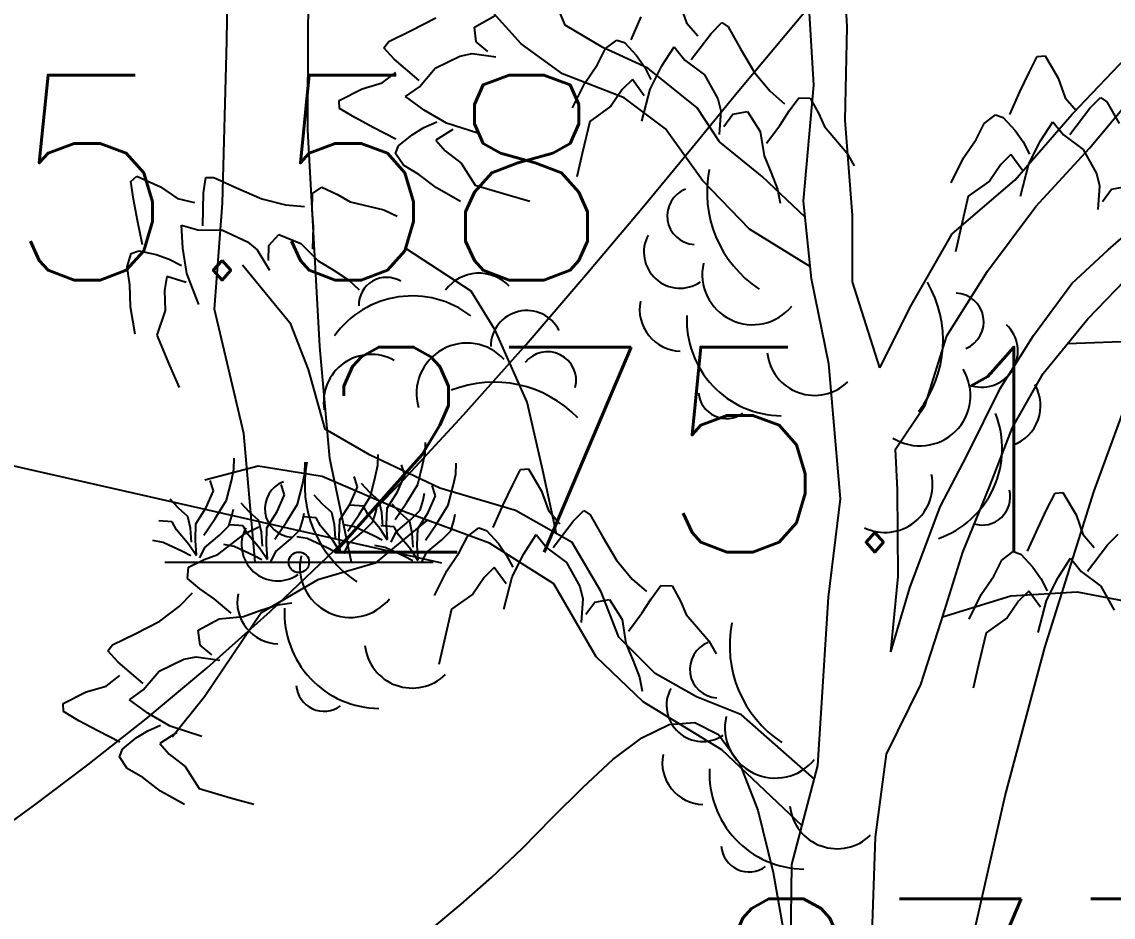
# Model space of a CAD drawing. Extents: x 524954 to 526204, y 9523489 to 9524010.
# Drawn here: x 525326.32 to 525331.64, y 9523775.66 to 9523780.03 of the extents above; entities that cross this region are included whole.
import ezdxf

# ---------------------------------------------------------------- set-up
doc = ezdxf.new("R2010")
doc.units = 0
doc.header["$PDMODE"] = 33
doc.header["$PDSIZE"] = 0.1
doc.linetypes.add('ACAD_ISO12W100', pattern=[21, 12, -3, 0, -3, 0, -3])
for name, color, linetype in [('Arbre', 34, 'ACAD_ISO12W100'), ('CN_02_00', 4, 'Continuous'), ('CN_05_00', 6, 'Continuous'), ('Talus', 2, 'Continuous'), ('TopoAlt', 3, 'Continuous'), ('TOPOJIS', 7, 'Continuous')]:
    doc.layers.add(name, color=color, linetype=linetype)
doc.styles.add('Simplex 1.0', font='Simplex.shx', dxfattribs={"width": 0.99, "height": 1})

# ---------------------------------------------------------------- blocks, each defined once
blk = doc.blocks.new('TCPOINT M')
at = {"color": 0}
blk.add_point((0, 0), dxfattribs=at)
at = {"layer": 'TopoAlt', "style": 'Simplex 1.0', "width": 0.99}
blk.add_attdef('ALT', (0.15, 0.15), '', height=1, dxfattribs=at)
blk = doc.blocks.new('v088')
at = {"linetype": 'Continuous'}
for p, q in [((-0.0745, 7.1309), (-0.0959, 7.5596)), ((-0.2365, 6.8477), (-0.2742, 7.4626)), ((-1.6648, 7.048), (-1.9323, 7.3471)), ((-1.4491, 7.1395), (-1.5474, 7.38)), ((-0.8913, 7.2468), (-0.8575, 7.1514)), ((-1.8923, 7.1303), (-1.791, 7.1862)), ((-2.2004, 7.1132), (-2.0805, 7.1754)), ((-1.2665, 7.0314), (-1.4491, 7.1395)), ((-1.1277, 7.0688), (-1.0783, 7.18)), ((-0.8575, 7.1514), (-0.8023, 7.0875)), ((-0.7381, 7.0997), (-0.6855, 7.1528)), ((-0.6855, 7.1528), (-0.654, 7.1313)), ((-0.654, 7.1313), (-0.5947, 7.0251)), ((-2.3098, 7.06), (-2.2004, 7.1132)), ((-1.8828, 7.0578), (-1.8923, 7.1303)), ((-0.8351, 6.9716), (-0.7381, 7.0997)), ((-0.0837, 6.6768), (-0.0745, 7.1309)), ((-2.333, 7.0298), (-2.3098, 7.06)), ((-2.283, 6.9743), (-2.333, 7.0298)), ((-1.8262, 7.0109), (-1.8828, 7.0578)), ((-1.4628, 6.9029), (-1.6648, 7.048)), ((-1.2925, 6.9474), (-1.2526, 7.0255)), ((-1.0467, 6.9303), (-1.2665, 7.0314)), ((-1.2526, 7.0255), (-1.1978, 7.0672)), ((-1.1978, 7.0672), (-1.1602, 7.0548)), ((-1.1602, 7.0548), (-1.1012, 6.9916)), ((-0.978, 6.9406), (-0.9175, 7.0343)), ((-0.9175, 7.0343), (-0.8661, 6.9697)), ((-0.5947, 7.0251), (-0.5257, 6.909)), ((-2.1607, 6.8701), (-2.283, 6.9743)), ((-2.0833, 6.9307), (-1.963, 6.9891)), ((-1.963, 6.9891), (-1.9025, 7.0009)), ((-1.9025, 7.0009), (-1.7879, 6.9849)), ((-1.1012, 6.9916), (-1.0633, 6.9361)), ((0.8128, 6.9092), (0.8527, 6.9872)), ((0.8527, 6.9872), (0.8913, 6.9906)), ((0.8913, 6.9906), (0.9551, 6.8814)), ((1.0227, 6.7061), (1.3209, 7.0171)), ((-2.1606, 6.8391), (-2.0833, 6.9307)), ((-1.3538, 6.8575), (-1.2925, 6.9474)), ((-1.0633, 6.9361), (-1.0322, 6.8755)), ((-0.8063, 6.7363), (-1.0467, 6.9303)), ((-1.0349, 6.828), (-0.978, 6.9406)), ((-0.8661, 6.9697), (-0.7702, 6.8978)), ((-2.3415, 6.858), (-2.2745, 6.9095)), ((-1.1618, 6.7848), (-1.4628, 6.9029)), ((-1.122, 6.8741), (-1.1715, 6.8255)), ((-1.0639, 6.7951), (-1.122, 6.8741)), ((-0.7702, 6.8978), (-0.705, 6.781)), ((-0.5257, 6.909), (-0.4496, 6.8178)), ((0.7681, 6.8145), (0.8128, 6.9092)), ((0.9551, 6.8814), (0.9888, 6.786)), ((-2.5514, 6.7723), (-2.4387, 6.8298)), ((-2.4387, 6.8298), (-2.3415, 6.858)), ((-2.228, 6.7914), (-2.1606, 6.8391)), ((-1.413, 6.7366), (-1.3538, 6.8575)), ((-1.1715, 6.8255), (-1.2266, 6.7446)), ((-1.0757, 6.6715), (-1.0349, 6.828)), ((-0.4496, 6.8178), (-0.3793, 6.7567)), ((-0.2869, 6.2807), (-0.2365, 6.8477)), ((0.7187, 6.7034), (0.7681, 6.8145)), ((1.107, 6.54), (1.3557, 6.8374)), ((-2.5502, 6.7337), (-2.5514, 6.7723)), ((-2.1379, 6.7256), (-2.228, 6.7914)), ((-0.9597, 6.6336), (-1.1618, 6.7848)), ((-0.705, 6.781), (-0.6897, 6.7213)), ((-0.357, 6.7218), (-0.3104, 6.7855)), ((-0.3104, 6.7855), (-0.2553, 6.7842)), ((-0.2553, 6.7842), (-0.2138, 6.7099)), ((0.9888, 6.786), (1.0441, 6.7221)), ((1.1083, 6.7343), (1.1609, 6.7873)), ((1.1609, 6.7873), (1.1923, 6.7659)), ((1.1923, 6.7659), (1.2517, 6.6597)), ((-2.4746, 6.6893), (-2.5502, 6.7337)), ((-2.0288, 6.6624), (-2.1379, 6.7256)), ((-1.2266, 6.7446), (-1.3299, 6.6702)), ((-0.6972, 6.5707), (-0.8063, 6.7363)), ((-0.6897, 6.7213), (-0.6991, 6.6059)), ((-0.6318, 6.7049), (-0.56, 6.7185)), ((-0.56, 6.7185), (-0.4983, 6.6206)), ((-0.4022, 6.6506), (-0.357, 6.7218)), ((-0.2138, 6.7099), (-0.1857, 6.6447)), ((0.7433, 6.3831), (1.0227, 6.7061)), ((1.0112, 6.6062), (1.1083, 6.7343)), ((-2.3827, 6.6392), (-2.4746, 6.6893)), ((-2.1384, 6.6402), (-2.076, 6.6678)), ((-1.8748, 6.6127), (-2.0288, 6.6624)), ((-1.3299, 6.6702), (-1.3669, 6.5144)), ((-0.6753, 6.6457), (-0.6318, 6.7049)), ((-0.0491, 6.2111), (-0.0837, 6.6768)), ((0.5538, 6.582), (0.5938, 6.6601)), ((0.5938, 6.6601), (0.6485, 6.7018)), ((0.6485, 6.7018), (0.6861, 6.6893)), ((0.6861, 6.6893), (0.7451, 6.6262)), ((0.8684, 6.5752), (0.9289, 6.6689)), ((0.9289, 6.6689), (0.9803, 6.6043)), ((-2.2745, 6.5836), (-2.3827, 6.6392)), ((-2.2624, 6.5503), (-2.1959, 6.6055)), ((-2.1959, 6.6055), (-2.1384, 6.6402)), ((-1.9976, 6.6315), (-2.0798, 6.5781)), ((-0.7803, 6.3824), (-0.9597, 6.6336)), ((-0.4983, 6.6206), (-0.4798, 6.5027)), ((-0.4679, 6.5637), (-0.4022, 6.6506)), ((-0.1857, 6.6447), (-0.0753, 6.5169)), ((0.7451, 6.6262), (0.7831, 6.5707)), ((0.9803, 6.6043), (1.0762, 6.5324)), ((-2.2769, 6.5134), (-2.2624, 6.5503)), ((-2.0798, 6.5781), (-2.0342, 6.5259)), ((-0.4884, 6.4009), (-0.6972, 6.5707)), ((0.4926, 6.4921), (0.5538, 6.582)), ((0.7831, 6.5707), (0.8142, 6.5101)), ((0.8114, 6.4626), (0.8684, 6.5752)), ((-2.2384, 6.4564), (-2.2769, 6.5134)), ((-2.0342, 6.5259), (-1.9565, 6.4662)), ((-1.3669, 6.5144), (-1.3922, 6.3999)), ((-0.4798, 6.5027), (-0.4444, 6.4194)), ((-0.0753, 6.5169), (-0.0397, 6.4532)), ((0.7244, 6.5087), (0.6749, 6.4601)), ((0.7824, 6.4297), (0.7244, 6.5087)), ((0.8455, 6.2546), (1.107, 6.54)), ((1.0762, 6.5324), (1.1414, 6.4156)), ((-2.1628, 6.412), (-2.2384, 6.4564)), ((-1.9565, 6.4662), (-1.8881, 6.3588)), ((0.4333, 6.3712), (0.4926, 6.4921)), ((0.6749, 6.4601), (0.6198, 6.3792)), ((0.7707, 6.306), (0.8114, 6.4626)), ((-3.5682, 6.3771), (-3.539, 6.4025)), ((-3.539, 6.4025), (-3.4232, 6.3514)), ((-3.2129, 6.3221), (-3.2014, 6.3959)), ((-3.2014, 6.3959), (-3.1633, 6.397)), ((-3.1633, 6.397), (-3.053, 6.3458)), ((-2.0765, 6.3457), (-2.1628, 6.412)), ((-0.2789, 6.2036), (-0.4884, 6.4009)), ((-0.4444, 6.4194), (-0.4135, 6.3391)), ((1.1414, 6.4156), (1.1567, 6.3559)), ((-3.5548, 6.2904), (-3.5682, 6.3771)), ((-3.4232, 6.3514), (-3.3399, 6.2939)), ((-3.053, 6.3458), (-2.929, 6.2922)), ((-2.6821, 6.3185), (-2.6368, 6.3497)), ((-2.6368, 6.3497), (-2.5596, 6.3138)), ((-1.9592, 6.2797), (-2.0765, 6.3457)), ((-1.8881, 6.3588), (-1.7347, 6.313)), ((-0.5514, 6.1446), (-0.7803, 6.3824)), ((-0.4135, 6.3391), (-0.4006, 6.2711)), ((0.4379, 6.1217), (0.7433, 6.3831)), ((0.6198, 6.3792), (0.5164, 6.3047)), ((1.1567, 6.3559), (1.1472, 6.2405)), ((1.171, 6.2803), (1.2146, 6.3394)), ((1.2146, 6.3394), (1.2864, 6.3531)), ((-3.5355, 6.1876), (-3.5548, 6.2904)), ((-3.3399, 6.2939), (-3.2577, 6.2746)), ((-3.2164, 6.1615), (-3.2129, 6.3221)), ((-2.929, 6.2922), (-2.8139, 6.2629)), ((-2.6826, 6.2395), (-2.6821, 6.3185)), ((-2.5596, 6.3138), (-2.4986, 6.2775)), ((-1.7347, 6.313), (-1.6219, 6.2812)), ((-0.2479, 5.9022), (-0.2869, 6.2807)), ((0.5164, 6.3047), (0.4795, 6.1489)), ((-2.8139, 6.2629), (-2.7211, 6.2547)), ((-2.6774, 6.1553), (-2.6826, 6.2395)), ((-2.4986, 6.2775), (-2.3343, 6.2387)), ((-2.3343, 6.2387), (-2.2681, 6.208)), ((0.6096, 5.9388), (0.8455, 6.2546)), ((-3.5103, 6.0686), (-3.5355, 6.1876)), ((-0.0486, 5.8877), (-0.0491, 6.2111)), ((1.1982, 6.0444), (1.3814, 6.2037)), ((-3.3198, 6.1639), (-3.2403, 6.1417)), ((-3.3139, 6.0525), (-3.3198, 6.1639)), ((-3.2403, 6.1417), (-3.1205, 6.1398)), ((-3.1205, 6.1398), (-2.9991, 6.0834)), ((-2.6797, 6.0464), (-2.6774, 6.1553)), ((-0.2539, 5.9607), (-0.5514, 6.1446)), ((0.2399, 5.7756), (0.4379, 6.1217)), ((0.4795, 6.1489), (0.4542, 6.0345)), ((-2.9991, 6.0834), (-2.9517, 6.044)), ((-2.8952, 6.0647), (-2.845, 6.1178)), ((-2.845, 6.1178), (-2.7377, 6.0747)), ((-2.7377, 6.0747), (-2.6536, 5.99)), ((-3.5861, 5.9603), (-3.5662, 6.0262)), ((-3.5662, 6.0262), (-3.5284, 6.0381)), ((-3.5284, 6.0381), (-3.4436, 6.0215)), ((-3.4436, 6.0215), (-3.3804, 5.9989)), ((-3.294, 5.9279), (-3.3139, 6.0525)), ((-2.9517, 6.044), (-2.8917, 5.945)), ((-2.8958, 5.9912), (-2.8952, 6.0647)), ((-1.9071, 5.8427), (-2.2223, 6.0475)), ((1.0213, 5.879), (1.1982, 6.0444)), ((-3.3804, 5.9989), (-3.3196, 5.968)), ((-2.7868, 5.6812), (-3.0229, 5.9686)), ((-2.6536, 5.99), (-2.576, 5.9433)), ((-3.5727, 5.8736), (-3.5861, 5.9603)), ((-3.3915, 5.9142), (-3.4031, 5.8459)), ((-3.2981, 5.8843), (-3.3915, 5.9142)), ((-3.2352, 5.7773), (-3.294, 5.9279)), ((-2.576, 5.9433), (-2.5039, 5.8964)), ((0.4109, 5.6237), (0.6096, 5.9388)), ((1.0995, 5.7065), (1.3247, 5.9413)), ((-3.5695, 5.7648), (-3.5727, 5.8736)), ((-2.5039, 5.8964), (-2.4536, 5.8489)), ((-0.1646, 5.4873), (-0.2479, 5.9022)), ((0.0846, 5.4676), (-0.0486, 5.8877)), ((0.8338, 5.6263), (1.0213, 5.879)), ((-3.4031, 5.8459), (-3.4003, 5.748)), ((-1.7911, 5.6523), (-1.9071, 5.8427)), ((-3.5466, 5.6322), (-3.5695, 5.7648)), ((-3.4003, 5.748), (-3.4403, 5.6271)), ((0.0846, 5.4676), (0.2399, 5.7756)), ((0.8812, 5.4407), (1.0995, 5.7065)), ((-2.7013, 5.4591), (-2.7868, 5.6812)), ((-1.6346, 5.3011), (-1.7911, 5.6523)), ((-3.4403, 5.6271), (-3.3789, 5.4792)), ((0.3061, 5.2857), (0.4109, 5.6237)), ((0.6713, 5.3679), (0.8338, 5.6263)), ((1.0006, 5.5861), (1.394, 5.6007)), ((-0.1073, 4.8293), (-0.1646, 5.4873)), ((-3.3789, 5.4792), (-3.3323, 5.3717)), ((-2.6206, 5.1685), (-2.7013, 5.4591)), ((0.7312, 5.1764), (0.8812, 5.4407)), ((0.5102, 5.0412), (0.6713, 5.3679)), ((-1.5592, 4.9668), (-1.6346, 5.3011)), ((0.1613, 5.0712), (0.3061, 5.2857)), ((-2.4003, 5.0425), (-2.6206, 5.1685)), ((0.6191, 4.888), (0.7312, 5.1764)), ((0.1717, 4.8724), (0.1613, 5.0712)), ((-2.0611, 4.8817), (-2.4003, 5.0425)), ((0.3786, 4.7897), (0.5102, 5.0412)), ((-2.9464, 4.9876), (-3.2062, 4.92)), ((-2.6344, 4.9381), (-2.9464, 4.9876)), ((-1.7068, 4.8945), (-1.6668, 4.9726)), ((-1.6668, 4.9726), (-1.6283, 4.976)), ((-1.6283, 4.976), (-1.5645, 4.8667)), ((-1.4917, 4.6586), (-1.5592, 4.9668)), ((-2.2328, 4.7662), (-2.6344, 4.9381)), ((-1.6919, 4.7713), (-2.0611, 4.8817)), ((-1.7514, 4.7999), (-1.7068, 4.8945)), ((-1.5645, 4.8667), (-1.5307, 4.7714)), ((0.1743, 4.4496), (0.1717, 4.8724)), ((0.489, 4.5681), (0.6191, 4.888)), ((0.8993, 4.7791), (0.9393, 4.8572)), ((0.9393, 4.8572), (0.9778, 4.8606)), ((0.9778, 4.8606), (1.0416, 4.7513)), ((-1.8008, 4.6887), (-1.7514, 4.7999)), ((-0.1657, 4.3492), (-0.1073, 4.8293)), ((0.2314, 4.3948), (0.3786, 4.7897)), ((-1.8192, 4.6131), (-2.2328, 4.7662)), ((-1.415, 4.6154), (-1.6919, 4.7713)), ((-1.5307, 4.7714), (-1.4755, 4.7074)), ((-1.4112, 4.7196), (-1.3587, 4.7727)), ((-1.3587, 4.7727), (-1.3272, 4.7513)), ((-1.3272, 4.7513), (-1.2679, 4.6451)), ((0.8546, 4.6845), (0.8993, 4.7791)), ((1.0416, 4.7513), (1.0754, 4.656)), ((-3.0095, 4.66), (-2.9439, 4.6918)), ((-2.1227, 4.7254), (-2.3768, 4.5144)), ((-1.9257, 4.6454), (-1.871, 4.6871)), ((-1.871, 4.6871), (-1.8334, 4.6747)), ((-1.5083, 4.5916), (-1.4112, 4.7196)), ((0.8053, 4.5733), (0.8546, 4.6845)), ((-3.1435, 4.5571), (-3.0095, 4.66)), ((-1.9657, 4.5674), (-1.9257, 4.6454)), ((-1.8334, 4.6747), (-1.7744, 4.6115)), ((-1.6512, 4.5605), (-1.5907, 4.6542)), ((-1.5907, 4.6542), (-1.5392, 4.5896)), ((-1.2679, 4.6451), (-1.1988, 4.529)), ((1.0754, 4.656), (1.1306, 4.592)), ((1.1948, 4.6042), (1.2474, 4.6573)), ((-1.5041, 4.4145), (-1.8192, 4.6131)), ((-1.7744, 4.6115), (-1.7365, 4.5561)), ((-1.5392, 4.5896), (-1.4434, 4.5178)), ((-1.2732, 4.3758), (-1.415, 4.6154)), ((1.0978, 4.4762), (1.1948, 4.6042)), ((-3.2867, 4.4956), (-3.2101, 4.5328)), ((-3.2101, 4.5328), (-3.1435, 4.5571)), ((-2.0269, 4.4774), (-1.9657, 4.5674)), ((-1.7365, 4.5561), (-1.7054, 4.4954)), ((-1.7081, 4.4479), (-1.6512, 4.5605)), ((-1.1988, 4.529), (-1.1228, 4.4377)), ((0.3841, 4.2301), (0.489, 4.5681)), ((0.6404, 4.452), (0.6804, 4.53)), ((0.6804, 4.53), (0.7351, 4.5718)), ((0.7351, 4.5718), (0.7727, 4.5593)), ((0.7727, 4.5593), (0.8317, 4.4961)), ((0.9549, 4.4451), (1.0154, 4.5388)), ((1.0154, 4.5388), (1.0668, 4.4742)), ((-3.2911, 4.4407), (-3.2867, 4.4956)), ((-2.3768, 4.5144), (-2.655, 4.434)), ((-2.0862, 4.3565), (-2.0269, 4.4774)), ((-1.7952, 4.494), (-1.8447, 4.4455)), ((-1.7371, 4.415), (-1.7952, 4.494)), ((-1.4434, 4.5178), (-1.3781, 4.401)), ((0.8317, 4.4961), (0.8696, 4.4407)), ((1.0668, 4.4742), (1.1627, 4.4024)), ((-3.2303, 4.3905), (-3.2911, 4.4407)), ((-2.655, 4.434), (-2.9315, 4.2727)), ((-1.8447, 4.4455), (-1.8998, 4.3645)), ((-1.7488, 4.2914), (-1.7081, 4.4479)), ((-1.1228, 4.4377), (-1.0524, 4.3767)), ((0.1384, 4.0819), (0.1743, 4.4496)), ((0.5791, 4.362), (0.6404, 4.452)), ((0.8696, 4.4407), (0.9007, 4.38)), ((0.898, 4.3325), (0.9549, 4.4451)), ((-3.3314, 4.3035), (-3.2664, 4.3702)), ((-3.1617, 4.3413), (-3.2303, 4.3905)), ((-1.8998, 4.3645), (-2.0031, 4.2901)), ((-1.2976, 4.0581), (-1.5041, 4.4145)), ((-1.3781, 4.401), (-1.3629, 4.3412)), ((-1.1877, 4.1537), (-1.2732, 4.3758)), ((-1.0302, 4.3418), (-0.9835, 4.4054)), ((-0.9835, 4.4054), (-0.9285, 4.4041)), ((-0.9285, 4.4041), (-0.8869, 4.3298)), ((0.1384, 4.0819), (0.2314, 4.3948)), ((0.7235, 4.3553), (1.0465, 4.3745)), ((0.8109, 4.3786), (0.7614, 4.3301)), ((0.869, 4.2996), (0.8109, 4.3786)), ((1.0465, 4.3745), (1.2838, 4.3297)), ((1.1627, 4.4024), (1.228, 4.2856)), ((-3.0788, 4.2707), (-3.1617, 4.3413)), ((-2.9333, 4.2859), (-2.8514, 4.3121)), ((-2.8514, 4.3121), (-2.7828, 4.3211)), ((-1.3629, 4.3412), (-1.3723, 4.2259)), ((-1.3485, 4.2656), (-1.3049, 4.3248)), ((-1.3049, 4.3248), (-1.2331, 4.3384)), ((-1.2331, 4.3384), (-1.1715, 4.2405)), ((-1.0754, 4.2705), (-1.0302, 4.3418)), ((-0.8869, 4.3298), (-0.8589, 4.2646)), ((-0.2169, 3.5272), (-0.1657, 4.3492)), ((0.3911, 4.2526), (0.7235, 4.3553)), ((0.5199, 4.2411), (0.5791, 4.362)), ((0.7614, 4.3301), (0.7063, 4.2491)), ((0.8572, 4.176), (0.898, 4.3325)), ((-3.4268, 4.2328), (-3.3314, 4.3035)), ((-2.9315, 4.2727), (-3.209, 3.8627)), ((-3.0186, 4.2553), (-2.9333, 4.2859)), ((-2.0031, 4.2901), (-2.0401, 4.1343)), ((-1.1411, 4.1837), (-1.0754, 4.2705)), ((-0.8589, 4.2646), (-0.7485, 4.1368)), ((-3.5467, 4.1705), (-3.4268, 4.2328)), ((-3.2386, 4.1877), (-3.1373, 4.2436)), ((-3.1373, 4.2436), (-3.0186, 4.2553)), ((-1.1715, 4.2405), (-1.153, 4.1227)), ((0.2848, 3.9233), (0.3841, 4.2301)), ((0.7063, 4.2491), (0.603, 4.1747)), ((-3.6561, 4.1174), (-3.5467, 4.1705)), ((-3.2291, 4.1152), (-3.2386, 4.1877)), ((-1.0099, 3.9771), (-1.1877, 4.1537)), ((0.603, 4.1747), (0.566, 4.0189)), ((-3.6793, 4.0872), (-3.6561, 4.1174)), ((-3.1725, 4.0683), (-3.2291, 4.1152)), ((-2.0401, 4.1343), (-2.0653, 4.0199)), ((-1.153, 4.1227), (-1.1176, 4.0393)), ((-0.7485, 4.1368), (-0.7129, 4.0731)), ((-3.6294, 4.0317), (-3.6793, 4.0872)), ((-3.4297, 3.988), (-3.3093, 4.0465)), ((-3.3093, 4.0465), (-3.2488, 4.0583)), ((-3.2488, 4.0583), (-3.1342, 4.0423)), ((-1.0692, 3.839), (-1.2976, 4.0581)), ((-3.5071, 3.9275), (-3.6294, 4.0317)), ((-1.1176, 4.0393), (-1.0867, 3.9591)), ((0.566, 4.0189), (0.5407, 3.9045)), ((-3.6878, 3.9154), (-3.6208, 3.9668)), ((-3.5069, 3.8964), (-3.4297, 3.988)), ((-1.0867, 3.9591), (-1.0738, 3.891)), ((-0.8085, 3.8631), (-1.0099, 3.9771)), ((-3.8977, 3.8297), (-3.785, 3.8871)), ((-3.785, 3.8871), (-3.6878, 3.9154)), ((-3.5743, 3.8488), (-3.5069, 3.8964)), ((0.1177, 3.584), (0.2848, 3.9233)), ((-3.4842, 3.783), (-3.5743, 3.8488)), ((-3.209, 3.8627), (-3.3666, 3.6666)), ((-0.6849, 3.6045), (-1.0692, 3.839)), ((-0.589, 3.7744), (-0.8085, 3.8631)), ((-3.8965, 3.791), (-3.8977, 3.8297)), ((-3.8209, 3.7466), (-3.8965, 3.791)), ((-3.3751, 3.7197), (-3.4842, 3.783)), ((-3.729, 3.6966), (-3.8209, 3.7466)), ((-3.4847, 3.6976), (-3.4223, 3.7252)), ((-0.2343, 3.4611), (-0.589, 3.7744)), ((-3.6208, 3.641), (-3.729, 3.6966)), ((-3.5422, 3.6629), (-3.4847, 3.6976)), ((-3.3439, 3.6889), (-3.4261, 3.6355)), ((-3.2212, 3.6701), (-3.3751, 3.7197)), ((-3.6087, 3.6076), (-3.5422, 3.6629)), ((-3.4261, 3.6355), (-3.3805, 3.5833)), ((-3.6232, 3.5708), (-3.6087, 3.6076)), ((-3.5847, 3.5138), (-3.6232, 3.5708)), ((-3.3805, 3.5833), (-3.3028, 3.5236)), ((-0.2941, 3.234), (-0.6849, 3.6045)), ((0.064, 3.1786), (0.1177, 3.584)), ((-3.5091, 3.4694), (-3.5847, 3.5138)), ((-3.3028, 3.5236), (-3.2344, 3.4162)), ((-0.3436, 3.0457), (-0.2169, 3.5272)), ((-3.4228, 3.4031), (-3.5091, 3.4694)), ((-3.2344, 3.4162), (-3.081, 3.3703)), ((-3.3055, 3.337), (-3.4228, 3.4031)), ((-3.081, 3.3703), (-2.9682, 3.3386)), ((0.0445, 2.6247), (0.064, 3.1786)), ((-0.3518, 2.5418), (-0.3436, 3.0457)), ((0.0429, 2.1085), (0.0445, 2.6247)), ((-0.3726, 1.7516), (-0.3518, 2.5418)), ((0.1022, 1.0525), (0.0429, 2.1085)), ((-0.4115, 1.2346), (-0.3726, 1.7516)), ((-0.2683, 0.6281), (-0.4115, 1.2346)), ((0.151, 0.5063), (0.1022, 1.0525)), ((-0.2127, 0), (-0.2683, 0.6281)), ((0.6155, 0.5313), (0.6179, 0.5842)), ((-0.3173, 0.4544), (-0.3149, 0.5073)), ((0.0288, 0.4351), (0.0313, 0.488)), ((0.2565, 0), (0.151, 0.5063)), ((0.3847, 0.4736), (0.3871, 0.5265)), ((0.6034, 0.4736), (0.6155, 0.5313)), ((0.7645, 0.4303), (0.7669, 0.4832)), ((-0.3294, 0.3967), (-0.3173, 0.4544)), ((0.0168, 0.3774), (0.0288, 0.4351)), ((0.3726, 0.4159), (0.3847, 0.4736)), ((0.5169, 0.4255), (0.5001, 0.476)), ((0.5794, 0.3798), (0.6034, 0.4736)), ((0.7525, 0.3726), (0.7645, 0.4303)), ((-0.4159, 0.3486), (-0.4327, 0.3991)), ((-0.3534, 0.3029), (-0.3294, 0.3967)), ((-0.0697, 0.3294), (-0.0865, 0.3798)), ((-0.0072, 0.2837), (0.0168, 0.3774)), ((0.2861, 0.3678), (0.2693, 0.4183)), ((0.3462, 0.3414), (0.3053, 0.3847)), ((0.3486, 0.3221), (0.3726, 0.4159)), ((0.4808, 0.3438), (0.5169, 0.4255)), ((0.5241, 0.2909), (0.5794, 0.3798)), ((0.6659, 0.3246), (0.6491, 0.375)), ((0.7285, 0.2789), (0.7525, 0.3726)), ((-0.452, 0.2669), (-0.4159, 0.3486)), ((-0.1058, 0.2476), (-0.0697, 0.3294)), ((0.1154, 0.2837), (0.0745, 0.327)), ((0.25, 0.2861), (0.2861, 0.3678)), ((0.2933, 0.2332), (0.3486, 0.3221)), ((0.3919, 0.3005), (0.3462, 0.3414)), ((0.4303, 0.2645), (0.4808, 0.3438)), ((0.6058, 0.3029), (0.6131, 0.3366)), ((0.6299, 0.2428), (0.6659, 0.3246)), ((-0.5866, 0.2645), (-0.6275, 0.3077)), ((-0.5025, 0.1875), (-0.452, 0.2669)), ((-0.4087, 0.214), (-0.3534, 0.3029)), ((-0.2404, 0.2452), (-0.2813, 0.2885)), ((-0.0625, 0.1947), (-0.0072, 0.2837)), ((0.1611, 0.2428), (0.1154, 0.2837)), ((0.1995, 0.2068), (0.25, 0.2861)), ((0.3149, 0.2741), (0.25, 0.2789)), ((0.3366, 0.2356), (0.3149, 0.2741)), ((0.375, 0.2452), (0.3823, 0.2789)), ((0.4039, 0.2428), (0.3919, 0.3005)), ((0.4953, 0.2404), (0.4544, 0.2837)), ((0.4688, 0.2092), (0.5241, 0.2909)), ((0.5914, 0.2548), (0.6058, 0.3029)), ((0.6732, 0.1899), (0.7285, 0.2789)), ((-0.5409, 0.2236), (-0.5866, 0.2645)), ((-0.5289, 0.1659), (-0.5409, 0.2236)), ((-0.464, 0.1322), (-0.4087, 0.214)), ((-0.3414, 0.1779), (-0.327, 0.226)), ((-0.327, 0.226), (-0.3197, 0.2596)), ((-0.1947, 0.2043), (-0.2404, 0.2452)), ((-0.1563, 0.1683), (-0.1058, 0.2476)), ((0.0192, 0.2068), (0.0264, 0.2404)), ((0.0841, 0.2164), (0.0192, 0.2212)), ((0.1058, 0.1779), (0.0841, 0.2164)), ((0.1731, 0.1851), (0.1611, 0.2428)), ((0.238, 0.1515), (0.2933, 0.2332)), ((0.3967, 0.1635), (0.3366, 0.2356)), ((0.3606, 0.1971), (0.375, 0.2452)), ((0.4087, 0.1755), (0.4039, 0.2428)), ((0.4279, 0.1827), (0.4303, 0.2645)), ((0.5409, 0.1995), (0.4953, 0.2404)), ((0.5457, 0.2092), (0.5914, 0.2548)), ((0.5794, 0.1635), (0.6299, 0.2428)), ((0.7549, 0.2019), (0.7621, 0.2356)), ((-0.6179, 0.1971), (-0.6828, 0.2019)), ((-0.5962, 0.1587), (-0.6179, 0.1971)), ((-0.5241, 0.0986), (-0.5289, 0.1659)), ((-0.5049, 0.1058), (-0.5025, 0.1875)), ((-0.3871, 0.1322), (-0.3414, 0.1779)), ((-0.2717, 0.1779), (-0.3366, 0.1827)), ((-0.25, 0.1394), (-0.2717, 0.1779)), ((-0.1827, 0.1467), (-0.1947, 0.2043)), ((-0.1587, 0.0865), (-0.1563, 0.1683)), ((-0.1178, 0.113), (-0.0625, 0.1947)), ((0.0048, 0.1587), (0.0192, 0.2068)), ((0.1659, 0.1058), (0.1058, 0.1779)), ((0.1779, 0.1178), (0.1731, 0.1851)), ((0.1971, 0.125), (0.1995, 0.2068)), ((0.2717, 0.1731), (0.2212, 0.1827)), ((0.3654, 0.1298), (0.2717, 0.1731)), ((0.3149, 0.1515), (0.3606, 0.1971)), ((0.4327, 0.1082), (0.3967, 0.1635)), ((0.464, 0.1731), (0.3991, 0.1779)), ((0.4327, 0.113), (0.4279, 0.1827)), ((0.4856, 0.1346), (0.464, 0.1731)), ((0.4736, 0.1491), (0.5457, 0.2092)), ((0.5529, 0.1418), (0.5409, 0.1995)), ((0.577, 0.0817), (0.5794, 0.1635)), ((0.6179, 0.1082), (0.6732, 0.1899)), ((0.7405, 0.1539), (0.7549, 0.2019)), ((-0.5361, 0.0865), (-0.5962, 0.1587)), ((-0.4592, 0.0721), (-0.3871, 0.1322)), ((-0.1899, 0.0673), (-0.25, 0.1394)), ((-0.1779, 0.0793), (-0.1827, 0.1467)), ((-0.113, 0.0529), (-0.0409, 0.113)), ((-0.0409, 0.113), (0.0048, 0.1587)), ((0.0409, 0.1154), (-0.0096, 0.125)), ((0.1346, 0.0721), (0.0409, 0.1154)), ((0.2019, 0.0553), (0.1971, 0.125)), ((0.2428, 0.0914), (0.3149, 0.1515)), ((0.4063, 0.1082), (0.3654, 0.1298)), ((0.4496, 0.0986), (0.4736, 0.1491)), ((0.5457, 0.0625), (0.4856, 0.1346)), ((0.5578, 0.0745), (0.5529, 0.1418)), ((0.6227, 0.0481), (0.6948, 0.1082)), ((0.6948, 0.1082), (0.7405, 0.1539)), ((-0.6611, 0.0962), (-0.7116, 0.1058)), ((-0.5674, 0.0529), (-0.6611, 0.0962)), ((-0.5001, 0.0313), (-0.5361, 0.0865)), ((-0.5001, 0.0361), (-0.5049, 0.1058)), ((-0.4832, 0.0216), (-0.4592, 0.0721)), ((-0.3149, 0.0769), (-0.3654, 0.0865)), ((-0.2212, 0.0337), (-0.3149, 0.0769)), ((-0.1539, 0.012), (-0.1899, 0.0673)), ((-0.1539, 0.0168), (-0.1587, 0.0865)), ((0.1755, 0.0505), (0.1346, 0.0721)), ((0.2019, 0.0505), (0.1659, 0.1058)), ((0.2188, 0.0409), (0.2428, 0.0914)), ((0.4207, 0.0721), (0.3702, 0.0817)), ((0.5145, 0.0288), (0.4207, 0.0721)), ((0.5818, 0.0072), (0.5457, 0.0625)), ((0.5818, 0.012), (0.577, 0.0817)), ((-0.6539, 0), (0.6539, 0)), ((-0.5265, 0.0313), (-0.5674, 0.0529)), ((-0.1803, 0.012), (-0.2212, 0.0337)), ((-0.137, 0.0024), (-0.113, 0.0529)), ((0.5554, 0.0072), (0.5145, 0.0288)), ((0.5986, -0.0024), (0.6227, 0.0481))]:
    blk.add_line(p, q, dxfattribs=at)
for centre, major_axis, start_param, end_param in [((-0.1929, 6.3242), (-0.3995, 0.3995), 0.587708, 1.773422), ((-0.8122, 6.2095), (-0.099, 0.099), -0.421529, 2.292047), ((-0.8896, 6.0328), (0.1246, 0.1246), 1.864761, 4.52862), ((-0.535, 5.9246), (0.1741, 0.1741), 2.133893, 4.816631), ((-2.32, 5.773), (0.0964, 0.0964), 0.254619, 2.377018), ((-1.8693, 5.7251), (0.1445, 0.1445), 6.263619, 7.998733), ((-0.1718, 5.6024), (0.3995, 0.3995), 4.836335, 6.022049), ((-2.1951, 5.3523), (0.3298, 0.3298), 0.12682, 1.733702), ((0.4516, 5.6925), (0.099, 0.099), 4.31771, 7.031286), ((-1.6366, 5.5711), (-0.1246, 0.1246), 4.396235, 7.060094), ((-0.8824, 5.7538), (-0.1445, 0.1445), 0.590553, 2.325666), ((-0.3902, 5.7004), (0.3298, 0.3298), 2.307735, 3.914618), ((0.5816, 5.5499), (0.1246, 0.1246), 3.651933, 6.315792), ((-1.9284, 5.3425), (0.1741, 0.1741), 6.236163, 8.918901), ((-2.3952, 5.3012), (-0.1641, 0.1641), -1.288499, 0.949924), ((-1.536, 5.4064), (0.099, 0.099), 5.251538, 7.965114), ((-0.2336, 5.5657), (-0.1641, 0.1641), 0.892416, 3.130839), ((-1.7969, 4.8332), (0.3995, 0.3995), 6.260774, 7.446489), ((0.2804, 5.3337), (0.1741, 0.1741), 3.363922, 6.046661), ((0.6642, 5.2834), (-0.1445, 0.1445), 2.713295, 4.448408), ((-0.6635, 5.357), (0.0964, 0.0964), 2.435534, 4.557933), ((0.2152, 5.0749), (-0.3298, 0.3298), 2.69514, 4.302022), ((-2.1547, 4.8961), (-0.3995, 0.3995), 0.587708, 1.773422), ((-2.774, 4.7815), (-0.099, 0.099), -0.421529, 2.292047), ((0.1101, 4.8971), (-0.1641, 0.1641), 1.908121, 4.146545), ((0.5842, 4.8373), (0.0964, 0.0964), 3.62262, 5.745019), ((-2.8514, 4.6047), (-0.1246, 0.1246), 0.293965, 2.957824), ((-2.4968, 4.4965), (0.1741, 0.1741), 2.133893, 4.816631), ((-2.8441, 4.3258), (-0.1445, 0.1445), 0.590553, 2.325666), ((-2.352, 4.2724), (0.3298, 0.3298), 2.307735, 3.914618), ((-0.0823, 4.1124), (0.3995, 0.3995), 2.158504, 3.344219), ((-2.1954, 4.1377), (0.1641, 0.1641), 2.463212, 4.701636), ((-0.7016, 3.9977), (0.099, 0.099), 1.149268, 3.862844), ((-2.6253, 3.929), (0.0964, 0.0964), 2.435534, 4.557933), ((-0.779, 3.821), (0.1246, 0.1246), 1.864761, 4.52862), ((-0.4244, 3.7128), (0.1741, 0.1741), 2.133893, 4.816631), ((-0.7718, 3.542), (-0.1445, 0.1445), 0.590553, 2.325666), ((-0.2796, 3.4886), (0.3298, 0.3298), 2.307735, 3.914618), ((-0.1231, 3.3539), (0.1641, 0.1641), 2.463212, 4.701636), ((-0.5529, 3.1452), (0.0964, 0.0964), 2.435534, 4.557933)]:
    blk.add_ellipse(centre, major_axis=major_axis, ratio=1, start_param=start_param, end_param=end_param, dxfattribs=at)

msp = doc.modelspace()

# ---------------------------------------------------------------- linework, layer by layer
at = {"layer": 'CN_02_00', "elevation": 274, "flags": 128}
for points in [[(525330.9569, 9523775.5699), (525331.1115, 9523776.2488), (525331.3051, 9523776.9725), (525331.5433, 9523777.7317), (525331.8317, 9523778.517), (525332.1723, 9523779.3183), (525332.5533, 9523780.1208), (525332.9593, 9523780.909), (525333.3749, 9523781.6674), (525333.7848, 9523782.3803), (525334.1735, 9523783.0321), (525334.5257, 9523783.6072), (525334.826, 9523784.09), (525335.063, 9523784.4698), (525335.241, 9523784.7552), (525335.3686, 9523784.9597), (525335.4541, 9523785.0968), (525335.506, 9523785.18), (525335.5326, 9523785.2227), (525335.5425, 9523785.2384), (525335.5439, 9523785.2407)], [(525328.3103, 9523775.5965), (525328.4592, 9523775.7198), (525328.6074, 9523775.851), (525328.7558, 9523775.9922), (525328.9049, 9523776.1428), (525329.0531, 9523776.2918), (525329.1985, 9523776.4261), (525329.3393, 9523776.5322), (525329.4734, 9523776.5968), (525329.5989, 9523776.6066), (525329.7139, 9523776.5481), (525329.8165, 9523776.4082), (525329.9052, 9523776.1789), (525329.9806, 9523775.8748), (525330.044, 9523775.5159)]]:
    msp.add_lwpolyline(points, dxfattribs=at)
at = {"layer": 'CN_05_00', "elevation": 275, "flags": 128}
msp.add_lwpolyline([(525326.1317, 9523776.0239), (525326.3742, 9523776.1998), (525326.639, 9523776.4), (525326.9221, 9523776.6247), (525327.2195, 9523776.874), (525327.5273, 9523777.1482), (525327.8414, 9523777.4473), (525328.1577, 9523777.7701), (525328.471, 9523778.1081), (525328.776, 9523778.4514), (525329.0672, 9523778.7902), (525329.3394, 9523779.1145), (525329.5871, 9523779.4142), (525329.8051, 9523779.6796), (525329.988, 9523779.9007), (525330.132, 9523780.0703)], dxfattribs=at)
at = {"layer": 'Talus'}
msp.add_line((525323.4866, 9523778.4899), (525328.3634, 9523777.3865), dxfattribs=at)

# ---------------------------------------------------------------- block references
at = {"layer": 'Arbre'}
for p in [(525327.6676, 9523777.3883), (525330.4155, 9523772.8691)]:
    msp.add_blockref('v088', p, dxfattribs=at)
at = {"layer": 'TOPOJIS'}
ref = msp.add_blockref('TCPOINT M', (525324.4849, 9523778.7154, 275.58), dxfattribs=at)
ref.add_attrib('ALT', '275.58', (525324.5349, 9523778.7654, 275.58), dxfattribs={"layer": 'TopoAlt', "height": 1, "style": 'Simplex 1.0', "width": 0.99})
ref = msp.add_blockref('TCPOINT M', (525327.6676, 9523777.3883, 275.16), dxfattribs=at)
ref.add_attrib('ALT', '275.16', (525327.7176, 9523777.4383, 275.16), dxfattribs={"layer": 'TopoAlt', "height": 1, "style": 'Simplex 1.0', "width": 0.99})
ref = msp.add_blockref('TCPOINT M', (525329.5697, 9523774.6972, 273.11), dxfattribs=at)
ref.add_attrib('ALT', '273.11', (525329.6197, 9523774.7472, 273.11), dxfattribs={"layer": 'TopoAlt', "height": 1, "style": 'Simplex 1.0', "width": 0.99})

doc.saveas('drawing.dxf')
